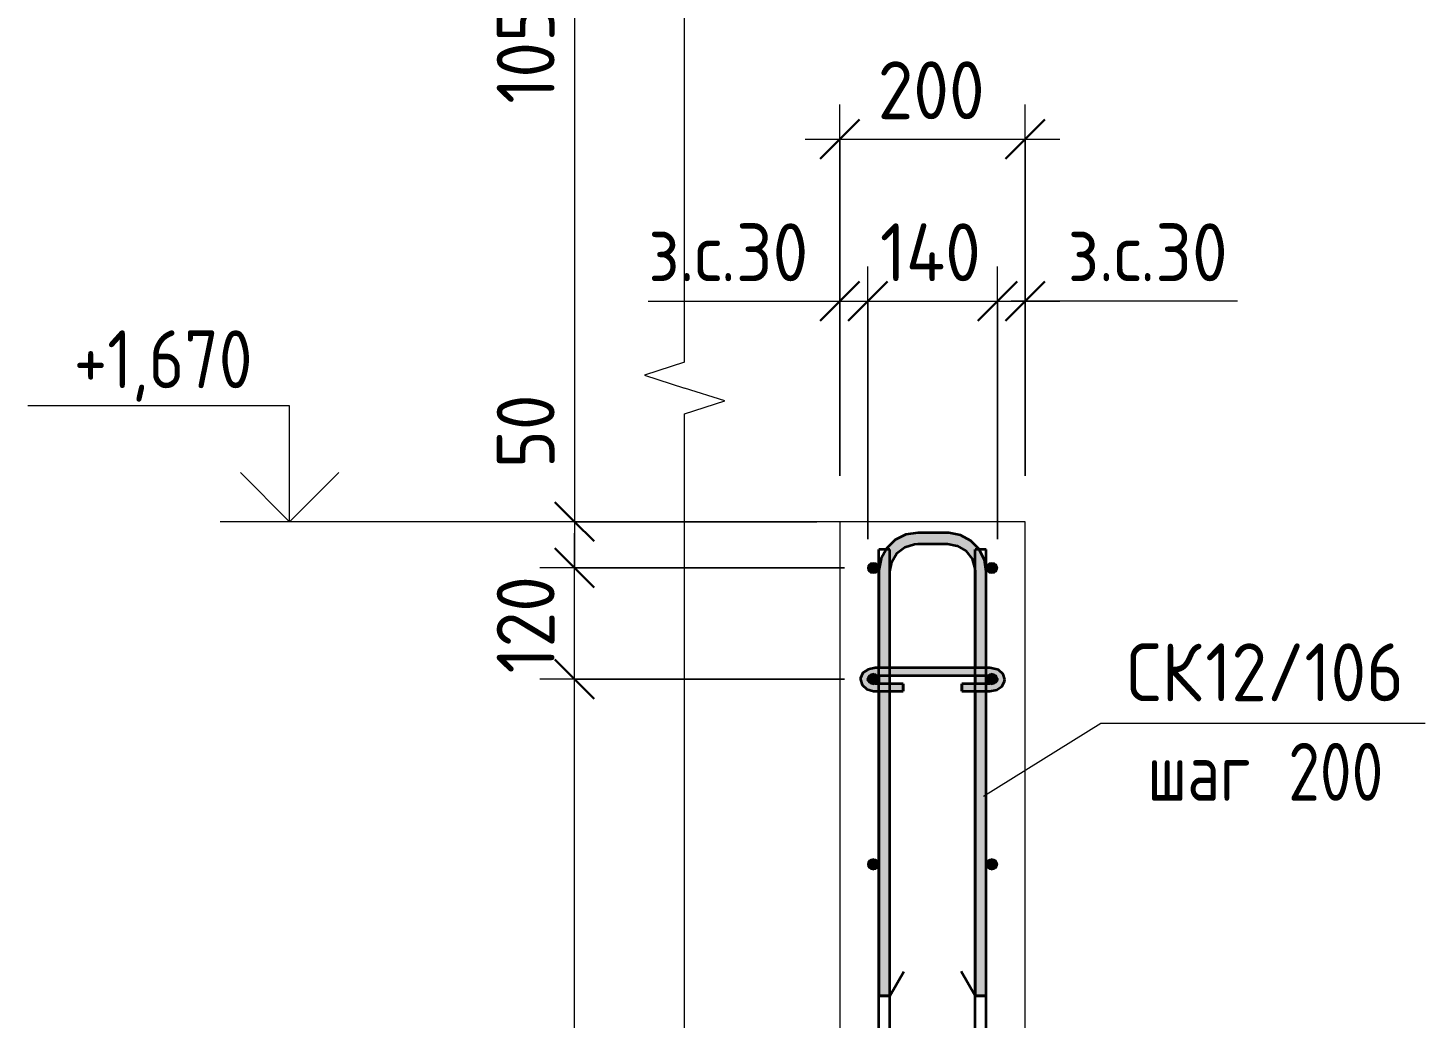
# Model space of a CAD drawing. Header units: millimetres. Extents: x -2461 to 50011, y -6221 to 38236.
# Drawn here: x 34250 to 35758, y 1134 to 2203 of the extents above; entities that cross this region are included whole.
import ezdxf

# ---------------------------------------------------------------- set-up
doc = ezdxf.new("R2010")
doc.units = ezdxf.units.MM
for name, color, linetype, lineweight in [('AA_Dim', 7, 'Continuous', 9), ('AA_Dim-25', 7, 'Continuous', 9), ('AA_Oformlenie', 7, 'Continuous', 9), ('AA_Vinoska', 7, 'Continuous', 9), ('AA_Visotnaya otmetka', 7, 'Continuous', 9), ('AF_Stena_Опалубка', 253, 'Continuous', 18), ('KR_Armatura', 7, 'Continuous', 20), ('KR_Armatura_Tonkie', 7, 'Continuous', 20)]:
    doc.layers.add(name, color=color, linetype=linetype, lineweight=lineweight)
doc.styles.add('ISOCPEUR_10', font='isocpeur.ttf', dxfattribs={"width": 0.9, "height": 62.5})
doc.styles.add('ISOCPEUR_11', font='isocpeur.ttf', dxfattribs={"width": 0.85, "height": 62.5})
doc.styles.add('ISOCPEUR_12', font='isocpeur.ttf', dxfattribs={"width": 0.8, "height": 62.5})
doc.dimstyles.new('00_Точн_3_знака__прозр__2', dxfattribs={"dimscale": 304.8, "dimtxt": 62.248823, "dimasz": 0.139436, "dimexe": 0.123031, "dimexo": 0.082021, "dimgap": 0.008202, "dimtad": 1, "dimdec": 3, "dimrnd": 0.001, "dimdsep": 46, "dimtxsty": 'ISOCPEUR_10', "dimblk1": 'OBLIQUE', "dimblk2": 'OBLIQUE', "dimsah": 1, "dimcen": 0.09, "dimdle": 0.123031, "dimazin": 0, "dimtfac": 1, "dimtdec": 4, "dimtix": 1, "dimtmove": 1, "dimatfit": 3, "dimfxl": 1, "dimtvp": 1, "dimtolj": 1, "dimtzin": 0, "dimlwd": 18, "dimlwe": 18, "dimarcsym": 2})
doc.dimstyles.new('00_Точн_3_знака__прозр__3', dxfattribs={"dimscale": 304.8, "dimtxt": 62.248823, "dimasz": 0.139436, "dimexe": 0.123031, "dimexo": 0.082021, "dimgap": 0.008202, "dimtad": 1, "dimdec": 3, "dimrnd": 0.001, "dimdsep": 46, "dimtxsty": 'ISOCPEUR_10', "dimblk1": 'OBLIQUE', "dimblk2": 'OBLIQUE', "dimsah": 1, "dimcen": 0.09, "dimdle": 0.123031, "dimazin": 0, "dimtfac": 1, "dimtdec": 4, "dimtix": 1, "dimtmove": 0, "dimatfit": 3, "dimfxl": 1, "dimtvp": 1, "dimtolj": 1, "dimtzin": 0, "dimlwd": 18, "dimlwe": 18, "dimarcsym": 2})
doc.dimstyles.new('05_Округл_5мм__прозр__3', dxfattribs={"dimscale": 304.8, "dimtxt": 62.248823, "dimasz": 0.139436, "dimexe": 0.123031, "dimexo": 0.082021, "dimgap": 0.008202, "dimtad": 1, "dimdec": 0, "dimrnd": 5, "dimdsep": 46, "dimtxsty": 'ISOCPEUR_10', "dimblk1": 'OBLIQUE', "dimblk2": 'OBLIQUE', "dimsah": 1, "dimcen": 0.09, "dimdle": 0.123031, "dimazin": 0, "dimtfac": 1, "dimtdec": 4, "dimtix": 1, "dimtmove": 0, "dimatfit": 3, "dimfxl": 1, "dimtvp": 1, "dimtolj": 1, "dimtzin": 0, "dimlwd": 18, "dimlwe": 18, "dimarcsym": 2})

# ---------------------------------------------------------------- blocks, each defined once
blk = doc.blocks.new('350_Стержень П торец СК-СГ _НесАрм_РабПлоск_ - 350_Стержень П торец СК-СГ _НесАрм_РабПлоск_-4140246-1-1 Армирование')
at = {"layer": 'KR_Armatura_Tonkie', "lineweight": 35}
for points in [[(-34468, 1616), (-34456, 1616), (-34454.8, 1624.3), (-34452, 1631), (-34447.2, 1637.2), (-34441, 1642), (-34433.8, 1645), (-34426, 1646.2), (-34426, 1658), (-34436.9, 1656.6), (-34447, 1652.4), (-34456.1, 1645.2), (-34462.4, 1637), (-34466.6, 1626.9), (-34467.2, 1622.1)], [(-34394, 1646), (-34394, 1658), (-34426, 1657.8), (-34426, 1646), (-34394.9, 1646)], [(-34359.6, 1616), (-34352, 1616), (-34353.4, 1626.9), (-34357.6, 1637), (-34364.3, 1645.7), (-34373.5, 1652.6), (-34383.1, 1656.6), (-34394, 1657.8), (-34394, 1646), (-34385.7, 1644.8), (-34379, 1642), (-34372.8, 1637.2), (-34368, 1631), (-34365, 1623.8), (-34363.8, 1616), (-34361, 1616)]]:
    blk.add_hatch(color=256, dxfattribs=at).paths.add_polyline_path(points)
h = blk.add_hatch(color=256, dxfattribs=at)
h.paths.add_polyline_path([(-34462, 1158), (-34456, 1158), (-34456.2, 1487), (-34459.4, 1487.3), (-34462, 1487.6), (-34468, 1487), (-34467.8, 1158), (-34463.6, 1158)])
h.paths.add_polyline_path([(-34462, 1494.5), (-34456, 1495), (-34456.2, 1504), (-34468, 1504), (-34467.8, 1495), (-34465, 1494.8), (-34462.4, 1494.5)])
h.paths.add_polyline_path([(-34462, 1512), (-34456, 1512), (-34456.2, 1616), (-34468, 1616), (-34467.8, 1512), (-34462.4, 1512)])
h = blk.add_hatch(color=256, dxfattribs=at)
h.paths.add_polyline_path([(-34358, 1158), (-34352, 1158), (-34352.2, 1487), (-34355.4, 1487.3), (-34358, 1487.6), (-34364, 1487), (-34363.8, 1158), (-34359.6, 1158)])
h.paths.add_polyline_path([(-34358, 1494.5), (-34352, 1495), (-34352.2, 1504), (-34364, 1504), (-34363.8, 1495), (-34361, 1494.8), (-34358.4, 1494.5)])
h.paths.add_polyline_path([(-34358.4, 1512), (-34352, 1512), (-34352.2, 1616), (-34364, 1616), (-34363.8, 1512), (-34359.6, 1512)])
for p, q in [((-34394, 1658), (-34426, 1658)), ((-34426, 1646), (-34394, 1646)), ((-34468, 1616), (-34468, 1512)), ((-34456, 1512), (-34456, 1616)), ((-34364, 1616), (-34364, 1512)), ((-34352, 1512), (-34352, 1616)), ((-34468, 1504), (-34468, 1495)), ((-34456, 1495), (-34456, 1504)), ((-34364, 1504), (-34364, 1495)), ((-34352, 1495), (-34352, 1504)), ((-34468, 1487), (-34468, 1158)), ((-34456, 1158), (-34456, 1487)), ((-34364, 1487), (-34364, 1158)), ((-34352, 1158), (-34352, 1487)), ((-34456, 1158), (-34441, 1184)), ((-34364, 1158), (-34379, 1184)), ((-34456, 1158), (-34468, 1158)), ((-34467.8, 1158), (-34456.2, 1158)), ((-34352, 1158), (-34364, 1158)), ((-34363.8, 1158), (-34352.2, 1158))]:
    blk.add_line(p, q, dxfattribs=at)
at = {"layer": 'KR_Armatura_Tonkie', "lineweight": 35, "flags": 128}
for points in [[(-34426, 1658), (-34438.7, 1656), (-34450.2, 1650.3), (-34459.4, 1641.4), (-34460.2, 1640)], [(-34456, 1616), (-34454, 1626.7), (-34448.4, 1635.9), (-34439.9, 1642.6), (-34429.5, 1645.8), (-34426, 1646)], [(-34359.7, 1640.2), (-34368.6, 1649.4), (-34379.9, 1655.5), (-34392.5, 1658), (-34394, 1658)], [(-34394, 1646), (-34383.3, 1644), (-34374.1, 1638.4), (-34367.4, 1629.9), (-34364.2, 1619.5), (-34364, 1616)], [(-34460.2, 1640), (-34465.5, 1630.1), (-34468, 1617.5), (-34468, 1616)], [(-34352, 1616), (-34354, 1628.7), (-34359.6, 1640)]]:
    blk.add_lwpolyline(points, dxfattribs=at)
blk = doc.blocks.new('261_Шпилька массив _НесАрм_РабПлоск_ - 8 А240-V10-1-1 Армирование')
at = {"layer": 'KR_Armatura_Tonkie', "lineweight": 35}
for points in [[(-34471.9, 1487), (-34471.9, 1493.8), (-34475.9, 1494.6), (-34478.8, 1496.7), (-34479.9, 1499.4), (-34479.1, 1501.4), (-34471.9, 1504.1), (-34471.9, 1510.8), (-34478, 1510), (-34483.2, 1507.5), (-34486.7, 1503.8), (-34487.9, 1499.5), (-34486.7, 1495.2), (-34484.3, 1491.6), (-34479.4, 1488.5), (-34474.4, 1487.5)], [(-34394.9, 1510.8), (-34348.1, 1510.8), (-34348.1, 1512), (-34471.9, 1511.9), (-34471.9, 1510.8), (-34452, 1510.8)], [(-34394.9, 1504), (-34348.1, 1504.1), (-34348.1, 1510.8), (-34471.9, 1510.8), (-34471.9, 1504), (-34452, 1504)], [(-34348.1, 1487), (-34341.9, 1488), (-34339.4, 1489.2), (-34336.1, 1491.9), (-34333.3, 1495.2), (-34332.1, 1499.5), (-34333.3, 1503.8), (-34336.8, 1507.5), (-34342.2, 1510), (-34348.1, 1510.8), (-34348.1, 1504), (-34341.9, 1502.6), (-34340.6, 1500.8), (-34340.1, 1499.5), (-34341.2, 1496.7), (-34344.1, 1494.6), (-34348.1, 1493.8), (-34348.1, 1487.2)], [(-34471.9, 1493.8), (-34441.6, 1493.8), (-34441.6, 1495), (-34459, 1494.8), (-34462, 1494.5), (-34466.3, 1495), (-34468, 1495), (-34471.9, 1494.9), (-34471.9, 1494.5)], [(-34452, 1487), (-34441.6, 1487.2), (-34441.6, 1493.8), (-34471.9, 1493.8), (-34471.9, 1487), (-34464.8, 1487.2), (-34462, 1487.6), (-34457.8, 1487.1), (-34456, 1487)], [(-34378.4, 1493.8), (-34348.1, 1493.8), (-34348.1, 1495), (-34355.2, 1494.8), (-34358, 1494.5), (-34362.2, 1495), (-34364, 1495), (-34378.4, 1494.9), (-34378.4, 1494.5)], [(-34366.4, 1487), (-34361, 1487.2), (-34358, 1487.6), (-34353.8, 1487.1), (-34352, 1487), (-34348.1, 1487.2), (-34348.1, 1493.8), (-34378.4, 1493.8), (-34378.4, 1487)]]:
    blk.add_hatch(color=256, dxfattribs=at).paths.add_polyline_path(points)
h = blk.add_hatch(color=256, dxfattribs=at)
h.paths.add_polyline_path([(-34471.9, 1493.8), (-34471.9, 1495), (-34477.7, 1496.4), (-34479.1, 1497.5), (-34478.8, 1496.7), (-34475.3, 1494.5)])
h.paths.add_polyline_path([(-34486.7, 1503.8), (-34483.2, 1507.5), (-34477.5, 1510), (-34471.9, 1510.8), (-34471.9, 1512), (-34479.4, 1510.5), (-34484.3, 1507.4), (-34485.5, 1505.7)])
h = blk.add_hatch(color=256, dxfattribs=at)
h.paths.add_polyline_path([(-34348.1, 1493.8), (-34344.1, 1494.6), (-34341.1, 1496.7), (-34341.2, 1497.4), (-34341.9, 1496.5), (-34348.1, 1494.9), (-34348.1, 1494.5)])
h.paths.add_polyline_path([(-34333.3, 1503.8), (-34336.1, 1507.2), (-34340.6, 1510.4), (-34342, 1511), (-34348.1, 1511.9), (-34348.1, 1510.8), (-34342, 1510), (-34336.8, 1507.5)])
for p, q in [((-34468, 1512), (-34471.9, 1512)), ((-34456, 1512), (-34468, 1512)), ((-34364, 1512), (-34456, 1512)), ((-34352, 1512), (-34364, 1512)), ((-34348.1, 1512), (-34352, 1512)), ((-34471.9, 1504), (-34468, 1504)), ((-34468, 1495), (-34471.9, 1495)), ((-34468, 1504), (-34456, 1504)), ((-34462.1, 1495), (-34468, 1495)), ((-34456, 1495), (-34462, 1495)), ((-34456, 1504), (-34364, 1504)), ((-34441.6, 1495), (-34456, 1495)), ((-34441.6, 1495), (-34441.6, 1493.8)), ((-34441.6, 1488.2), (-34441.6, 1494.9)), ((-34441.6, 1493.8), (-34441.6, 1487)), ((-34364, 1495), (-34378.4, 1495)), ((-34378.4, 1493.8), (-34378.4, 1495)), ((-34378.4, 1494.9), (-34378.4, 1488.2)), ((-34378.4, 1487), (-34378.4, 1493.8)), ((-34364, 1504), (-34352, 1504)), ((-34358.1, 1495), (-34364, 1495)), ((-34352, 1495), (-34358, 1495)), ((-34352, 1504), (-34348.1, 1504)), ((-34348.1, 1495), (-34352, 1495)), ((-34471.9, 1487), (-34468, 1487)), ((-34468, 1487), (-34462.1, 1487)), ((-34462, 1487), (-34456, 1487)), ((-34456, 1487), (-34441.6, 1487)), ((-34441.6, 1487.2), (-34441.6, 1488.2)), ((-34378.4, 1488.2), (-34378.4, 1487.2)), ((-34378.4, 1487), (-34364, 1487)), ((-34364, 1487), (-34358.1, 1487)), ((-34358, 1487), (-34352, 1487)), ((-34352, 1487), (-34348.1, 1487))]:
    blk.add_line(p, q, dxfattribs=at)
at = {"layer": 'KR_Armatura_Tonkie', "lineweight": 35, "flags": 128}
for points in [[(-34471.9, 1512), (-34479.5, 1510.5), (-34485.1, 1506.6), (-34487.8, 1501.1), (-34487.9, 1499.5)], [(-34332.1, 1499.5), (-34333.9, 1505.4), (-34338.9, 1509.8), (-34346.2, 1511.9), (-34348.1, 1512)], [(-34487.9, 1499.5), (-34486.1, 1493.6), (-34481.1, 1489.2), (-34473.8, 1487.1), (-34471.9, 1487)], [(-34479.9, 1499.5), (-34479, 1501.5), (-34475.2, 1503.6), (-34471.9, 1504)], [(-34471.9, 1495), (-34476.9, 1496.1), (-34479.6, 1498.3), (-34479.9, 1499.5)], [(-34348.1, 1504), (-34343.1, 1502.9), (-34340.4, 1500.7), (-34340.1, 1499.5)], [(-34348.1, 1487), (-34340.5, 1488.5), (-34334.9, 1492.4), (-34332.2, 1497.9), (-34332.1, 1499.5)], [(-34340.1, 1499.5), (-34341, 1497.5), (-34344.8, 1495.5), (-34348.1, 1495)]]:
    blk.add_lwpolyline(points, dxfattribs=at)
blk = doc.blocks.new('011_Прямоугольник обрыва _ЭлУзла_ - 011_Прямоугольник обрыва _ЭлУзла_-4158659-1-1 Армирование')
at = {"layer": 'AA_Oformlenie'}
for p, q in [((-34677.7, 1842.3), (-34677.7, 3545.5)), ((-34677.7, -1620.5), (-34677.7, 1786.6))]:
    blk.add_line(p, q, dxfattribs=at)
blk = doc.blocks.new('DIMBLOCK79-1-1 Армирование')
at = {"layer": 'AA_Dim-25', "lineweight": 30}
for p, q in [((34840, 2720), (34818.8, 2741.3)), ((34840, 2720), (34861.3, 2698.8)), ((34840, 1670), (34818.8, 1691.2)), ((34840, 1670), (34861.3, 1648.8))]:
    blk.add_line(p, q, dxfattribs=at)
at = {"layer": 'AA_Dim-25', "lineweight": 18}
for p, q in [((35101.4, 2720), (34802.5, 2720)), ((34840, 2720), (34840, 1670)), ((34840, 2720), (35101.4, 2720)), ((35101.4, 1670), (34802.5, 1670)), ((34840, 1670), (35101.4, 1670))]:
    blk.add_line(p, q, dxfattribs=at)
at = {"layer": 'AA_Dim-25', "color": 0, "lineweight": 18, "insert": (34755.9, 2121.4), "char_height": 62.5, "width": 176.691, "attachment_point": 1, "rotation": 90, "line_spacing_factor": 1.149209, "style": 'ISOCPEUR_10'}
blk.add_mtext('1050', dxfattribs=at)
blk = doc.blocks.new('_Oblique')
at = {"color": 0, "linetype": 'ByBlock', "lineweight": -2}
blk.add_line((-0.5, -0.5), (0.5, 0.5), dxfattribs=at)
blk = doc.blocks.new('DIMBLOCK80-1-1 Армирование')
at = {"layer": 'AA_Dim-25', "lineweight": 18}
for p, q in [((34840, 1806.9), (34840, 1702.9)), ((34840, 1702.9), (34840, 1645)), ((35101.4, 1670), (34802.5, 1670)), ((34840, 1670), (34840, 1620)), ((34840, 1670), (35101.4, 1670)), ((35131.4, 1620), (34802.5, 1620)), ((34840, 1620), (35131.4, 1620))]:
    blk.add_line(p, q, dxfattribs=at)
at = {"layer": 'AA_Dim-25', "lineweight": 30}
for p, q in [((34840, 1670), (34818.8, 1691.2)), ((34840, 1670), (34861.3, 1648.8)), ((34840, 1620), (34818.8, 1641.3)), ((34840, 1620), (34861.3, 1598.8))]:
    blk.add_line(p, q, dxfattribs=at)
at = {"layer": 'AA_Dim-25', "color": 0, "lineweight": 18, "insert": (34755.9, 1727.9), "char_height": 62.5, "width": 94.81, "attachment_point": 1, "rotation": 90, "line_spacing_factor": 1.149209, "style": 'ISOCPEUR_10'}
blk.add_mtext('50', dxfattribs=at)
blk = doc.blocks.new('DIMBLOCK87-1-1 Армирование')
at = {"layer": 'AA_Dim-25', "lineweight": 18}
for p, q in [((35126.4, 1719.6), (35126.4, 1945.6)), ((35156.4, 1651), (35156.4, 1945.6)), ((34919.5, 1908.1), (35127.7, 1908.1)), ((35088.9, 1908.1), (35156.4, 1908.1)), ((35126.4, 1908.1), (35126.4, 1719.6)), ((35127.7, 1908.1), (35141.4, 1908.1)), ((35156.4, 1908.1), (35156.4, 1651))]:
    blk.add_line(p, q, dxfattribs=at)
at = {"layer": 'AA_Dim-25', "lineweight": 30}
for p, q in [((35126.4, 1908.1), (35147.7, 1929.3)), ((35156.4, 1908.1), (35177.7, 1929.3)), ((35126.4, 1908.1), (35105.2, 1886.8)), ((35156.4, 1908.1), (35135.2, 1886.8))]:
    blk.add_line(p, q, dxfattribs=at)
at = {"layer": 'AA_Dim-25', "color": 0, "lineweight": 18, "insert": (34919.5, 1992.2), "char_height": 62.5, "width": 219.786, "attachment_point": 1, "line_spacing_factor": 1.149209, "style": 'ISOCPEUR_10'}
blk.add_mtext('з.с.30', dxfattribs=at)
blk = doc.blocks.new('DIMBLOCK88-1-1 Армирование')
at = {"layer": 'AA_Dim-25', "lineweight": 18}
for p, q in [((35156.4, 1651), (35156.4, 1945.6)), ((35296.4, 1651), (35296.4, 1945.6)), ((35156.4, 1908.1), (35296.4, 1908.1)), ((35156.4, 1908.1), (35156.4, 1651)), ((35296.4, 1908.1), (35296.4, 1651))]:
    blk.add_line(p, q, dxfattribs=at)
at = {"layer": 'AA_Dim-25', "lineweight": 30}
for p, q in [((35156.4, 1908.1), (35177.7, 1929.3)), ((35296.4, 1908.1), (35317.7, 1929.3)), ((35156.4, 1908.1), (35135.2, 1886.8)), ((35296.4, 1908.1), (35275.2, 1886.8))]:
    blk.add_line(p, q, dxfattribs=at)
at = {"layer": 'AA_Dim-25', "color": 0, "lineweight": 18, "insert": (35169.6, 1992.2), "char_height": 62.5, "width": 136.469, "attachment_point": 1, "line_spacing_factor": 1.149209, "style": 'ISOCPEUR_10'}
blk.add_mtext('140', dxfattribs=at)
blk = doc.blocks.new('DIMBLOCK89-1-1 Армирование')
at = {"layer": 'AA_Dim-25', "lineweight": 18}
for p, q in [((35296.4, 1651), (35296.4, 1945.6)), ((35326.4, 1719.6), (35326.4, 1945.6)), ((35296.4, 1908.1), (35363.9, 1908.1)), ((35296.4, 1908.1), (35296.4, 1651)), ((35347.3, 1908.1), (35311.4, 1908.1)), ((35326.4, 1908.1), (35326.4, 1719.6)), ((35555.5, 1908.1), (35347.3, 1908.1))]:
    blk.add_line(p, q, dxfattribs=at)
at = {"layer": 'AA_Dim-25', "lineweight": 30}
for p, q in [((35296.4, 1908.1), (35317.7, 1929.3)), ((35326.4, 1908.1), (35347.7, 1929.3)), ((35296.4, 1908.1), (35275.2, 1886.8)), ((35326.4, 1908.1), (35305.2, 1886.8))]:
    blk.add_line(p, q, dxfattribs=at)
at = {"layer": 'AA_Dim-25', "color": 0, "lineweight": 18, "insert": (35372.3, 1992.2), "char_height": 62.5, "width": 219.786, "attachment_point": 1, "line_spacing_factor": 1.149209, "style": 'ISOCPEUR_10'}
blk.add_mtext('з.с.30', dxfattribs=at)
blk = doc.blocks.new('DIMBLOCK90-1-1 Армирование')
at = {"layer": 'AA_Dim-25', "lineweight": 18}
for p, q in [((35126.4, 1727.5), (35126.4, 2120.6)), ((35326.4, 1727.5), (35326.4, 2120.6)), ((35088.9, 2083.1), (35363.9, 2083.1)), ((35126.4, 2083.1), (35126.4, 1727.5)), ((35326.4, 2083.1), (35326.4, 1727.5))]:
    blk.add_line(p, q, dxfattribs=at)
at = {"layer": 'AA_Dim-25', "lineweight": 30}
for p, q in [((35126.4, 2083.1), (35147.7, 2104.3)), ((35326.4, 2083.1), (35347.7, 2104.3)), ((35126.4, 2083.1), (35105.2, 2061.8)), ((35326.4, 2083.1), (35305.2, 2061.8))]:
    blk.add_line(p, q, dxfattribs=at)
at = {"layer": 'AA_Dim-25', "color": 0, "lineweight": 18, "insert": (35167.2, 2167.2), "char_height": 62.5, "width": 142.215, "attachment_point": 1, "line_spacing_factor": 1.149209, "style": 'ISOCPEUR_10'}
blk.add_mtext('200', dxfattribs=at)
blk = doc.blocks.new('042_М_Арматуры - Диам длина поз _ Комментарий-3662934-1-1 Армирование')
at = {"layer": 'AA_Vinoska'}
blk.add_line((-33404.6, 3196.1), (-33054.6, 3196.1), dxfattribs=at)
blk = doc.blocks.new('Высотные отметки - Стрелка вверх-400292-1-1 Армирование')
at = {"layer": 'AA_Vinoska'}
for p, q in [((-35104.8, -2825), (-35387.3, -2825)), ((-35104.8, -2950), (-35104.8, -2825)), ((-35104.8, -2950), (-35157.8, -2897)), ((-35104.8, -2950), (-35051.7, -2897)), ((-35029.8, -2950), (-35179.8, -2950))]:
    blk.add_line(p, q, dxfattribs=at)
blk = doc.blocks.new('DIMBLOCK98-1-1 Армирование')
at = {"layer": 'AA_Dim-25', "lineweight": 30}
for p, q in [((34840, 1500), (34818.8, 1521.3)), ((34840, 1500), (34861.3, 1478.8)), ((34840, -2900), (34818.8, -2878.7)), ((34840, -2900), (34861.3, -2921.2))]:
    blk.add_line(p, q, dxfattribs=at)
at = {"layer": 'AA_Dim-25', "lineweight": 18}
for p, q in [((35131.4, 1500), (34802.5, 1500)), ((34840, -2900), (34840, 1500)), ((34840, 1500), (35131.4, 1500)), ((35131.4, -2900), (34802.5, -2900)), ((34840, -2900), (35131.4, -2900))]:
    blk.add_line(p, q, dxfattribs=at)
at = {"layer": 'AA_Dim-25', "color": 0, "lineweight": 18, "insert": (34755.9, -923.3), "char_height": 62.5, "width": 535.819, "attachment_point": 1, "rotation": 90, "line_spacing_factor": 1.149209, "style": 'ISOCPEUR_10'}
blk.add_mtext('200х22=4400', dxfattribs=at)
blk = doc.blocks.new('DIMBLOCK99-1-1 Армирование')
at = {"layer": 'AA_Dim-25', "lineweight": 18}
for p, q in [((34840, 1500), (34840, 1657.5)), ((35131.4, 1620), (34802.5, 1620)), ((34840, 1620), (35131.4, 1620)), ((35131.4, 1500), (34802.5, 1500)), ((34840, 1500), (35131.4, 1500))]:
    blk.add_line(p, q, dxfattribs=at)
at = {"layer": 'AA_Dim-25', "lineweight": 30}
for p, q in [((34840, 1620), (34818.8, 1641.3)), ((34840, 1620), (34861.3, 1598.8)), ((34840, 1500), (34818.8, 1521.3)), ((34840, 1500), (34861.3, 1478.8))]:
    blk.add_line(p, q, dxfattribs=at)
at = {"layer": 'AA_Dim-25', "color": 0, "lineweight": 18, "insert": (34755.9, 1506.1), "char_height": 62.5, "width": 129.286, "attachment_point": 1, "rotation": 90, "line_spacing_factor": 1.149209, "style": 'ISOCPEUR_10'}
blk.add_mtext('120', dxfattribs=at)

msp = doc.modelspace()

# ---------------------------------------------------------------- hatches: boundary and pattern name
at = {"layer": 'KR_Armatura'}
h = msp.add_hatch(color=256, dxfattribs=at)
edge = h.paths.add_edge_path()
edge.add_arc((35162.4488, 1620), 6, 0, 360)
for points in [[(35165.4488, 1614.8038), (35168.4488, 1620), (35165.4488, 1625.1962), (35159.4488, 1625.1962), (35156.4488, 1620), (35159.4488, 1614.8038)], [(35287.4488, 1614.8038), (35293.4488, 1614.8038), (35296.4488, 1620), (35293.4488, 1625.1962), (35287.4488, 1625.1962), (35284.4488, 1620)], [(35162.4488, 1494), (35167.645, 1497), (35167.645, 1503), (35162.4488, 1506), (35157.2527, 1503), (35157.2527, 1497)], [(35290.4488, 1494), (35295.645, 1497), (35295.645, 1503), (35290.4488, 1506), (35285.2527, 1503), (35285.2527, 1497)], [(35162.4488, 1294), (35167.645, 1297), (35167.645, 1303), (35162.4488, 1306), (35157.2527, 1303), (35157.2527, 1297)], [(35290.4488, 1294), (35295.645, 1297), (35295.645, 1303), (35290.4488, 1306), (35285.2527, 1303), (35285.2527, 1297)]]:
    msp.add_hatch(color=256, dxfattribs=at).paths.add_polyline_path(points)
h = msp.add_hatch(color=256, dxfattribs=at)
edge = h.paths.add_edge_path()
edge.add_arc((35290.4488, 1620), 6, 0, 360)
h = msp.add_hatch(color=256, dxfattribs=at)
edge = h.paths.add_edge_path()
edge.add_arc((35162.4488, 1500), 6, 0, 360)
h = msp.add_hatch(color=256, dxfattribs=at)
edge = h.paths.add_edge_path()
edge.add_arc((35290.4488, 1500), 6, 0, 360)
h = msp.add_hatch(color=256, dxfattribs=at)
edge = h.paths.add_edge_path()
edge.add_arc((35162.4488, 1300), 6, 0, 360)
h = msp.add_hatch(color=256, dxfattribs=at)
edge = h.paths.add_edge_path()
edge.add_arc((35290.4488, 1300), 6, 0, 360)

# ---------------------------------------------------------------- linework, layer by layer
at = {"layer": 'AA_Vinoska'}
for p, q in [((34958.7444, 1842.2592), (34915.4193, 1828.1821)), ((34915.4193, 1828.1821), (34958.7444, 1814.1049)), ((35002.0457, 1800.3549), (34958.7444, 1814.1049)), ((34958.7444, 1786.6049), (35002.0457, 1800.3549)), ((35281.5392, 1373.5301), (35408.1618, 1452.2004))]:
    msp.add_line(p, q, dxfattribs=at)
at = {"layer": 'AA_Visotnaya otmetka'}
for q in [(34532.3211, 1670), (35240.5106, 1670)]:
    msp.add_line((35240.5106, 1670), q, dxfattribs=at)
at = {"layer": 'AF_Stena_Опалубка', "lineweight": 20}
for p, q in [((35126.4488, 1670), (35126.4488, -2950)), ((35326.4488, 1670), (35126.4488, 1670)), ((35326.4488, -2950), (35326.4488, 1670))]:
    msp.add_line(p, q, dxfattribs=at)
at = {"layer": 'KR_Armatura'}
for p, q in [((35159.4488, 1625.1962), (35156.4488, 1620)), ((35156.4488, 1620), (35159.4488, 1614.8038)), ((35165.4488, 1625.1962), (35159.4488, 1625.1962)), ((35159.4488, 1614.8038), (35165.4488, 1614.8038)), ((35168.4488, 1620), (35165.4488, 1625.1962)), ((35165.4488, 1614.8038), (35168.4488, 1620)), ((35287.4488, 1625.1962), (35284.4488, 1620)), ((35284.4488, 1620), (35287.4488, 1614.8038)), ((35293.4488, 1625.1962), (35287.4488, 1625.1962)), ((35287.4488, 1614.8038), (35293.4488, 1614.8038)), ((35296.4488, 1620), (35293.4488, 1625.1962)), ((35293.4488, 1614.8038), (35296.4488, 1620)), ((35162.4488, 1506), (35157.2527, 1503)), ((35157.2527, 1503), (35157.2527, 1497)), ((35157.2527, 1497), (35162.4488, 1494)), ((35167.645, 1503), (35162.4488, 1506)), ((35162.4488, 1494), (35167.645, 1497)), ((35167.645, 1497), (35167.645, 1503)), ((35290.4488, 1506), (35285.2527, 1503)), ((35285.2527, 1503), (35285.2527, 1497)), ((35285.2527, 1497), (35290.4488, 1494)), ((35295.645, 1503), (35290.4488, 1506)), ((35290.4488, 1494), (35295.645, 1497)), ((35295.645, 1497), (35295.645, 1503)), ((35162.4488, 1306), (35157.2527, 1303)), ((35157.2527, 1303), (35157.2527, 1297)), ((35167.645, 1303), (35162.4488, 1306)), ((35167.645, 1297), (35167.645, 1303)), ((35290.4488, 1306), (35285.2527, 1303)), ((35285.2527, 1303), (35285.2527, 1297)), ((35295.645, 1303), (35290.4488, 1306)), ((35295.645, 1297), (35295.645, 1303)), ((35157.2527, 1297), (35162.4488, 1294)), ((35162.4488, 1294), (35167.645, 1297)), ((35285.2527, 1297), (35290.4488, 1294)), ((35290.4488, 1294), (35295.645, 1297))]:
    msp.add_line(p, q, dxfattribs=at)
for centre in [(35162.4488, 1620), (35290.4488, 1620), (35162.4488, 1500), (35290.4488, 1500), (35162.4488, 1300), (35290.4488, 1300)]:
    msp.add_circle(centre, 6, dxfattribs=at)
at = {"layer": 'KR_Armatura_Tonkie', "lineweight": 35}
for p, q in [((35180.4488, 1640), (35168.4488, 1640)), ((35168.4488, -2942), (35168.4488, 1640)), ((35180.4488, -2942), (35180.4488, 1640)), ((35284.4488, 1640), (35272.4488, 1640)), ((35272.4488, -2942), (35272.4488, 1640)), ((35284.4488, -2942), (35284.4488, 1640))]:
    msp.add_line(p, q, dxfattribs=at)

# ---------------------------------------------------------------- block references
at = {"layer": 'AA_Oformlenie'}
msp.add_blockref('011_Прямоугольник обрыва _ЭлУзла_ - 011_Прямоугольник обрыва _ЭлУзла_-4158659-1-1 Армирование', (69636.4488, 0), dxfattribs=at)
at = {"layer": 'AA_Vinoska'}
msp.add_blockref('042_М_Арматуры - Диам длина поз _ Комментарий-3662934-1-1 Армирование', (68812.7701, -1743.9083), dxfattribs=at)
at = {"layer": 'AA_Visotnaya otmetka'}
msp.add_blockref('Высотные отметки - Стрелка вверх-400292-1-1 Армирование', (69637.0815, 4620), dxfattribs=at)
at = {"layer": 'KR_Armatura_Tonkie', "lineweight": 35}
for name in ['261_Шпилька массив _НесАрм_РабПлоск_ - 8 А240-V10-1-1 Армирование', '350_Стержень П торец СК-СГ _НесАрм_РабПлоск_ - 350_Стержень П торец СК-СГ _НесАрм_РабПлоск_-4140246-1-1 Армирование']:
    msp.add_blockref(name, (69636.4488, 0), dxfattribs=at)

# ---------------------------------------------------------------- texts
at = {"layer": 'AA_Vinoska', "char_height": 62.5, "attachment_point": 1}
for s, insert, width, style in [('СК', (35436.0278, 1538.553), 102.816422, 'ISOCPEUR_10'), ('12/106', (35520.8598, 1538.553), 263.354344, 'ISOCPEUR_10'), (' 200', (35578.5882, 1431.0767), 166.751, 'ISOCPEUR_12'), ('шаг', (35458.2028, 1431.0767), 145.907125, 'ISOCPEUR_12')]:
    msp.add_mtext(s, dxfattribs=dict(at, insert=insert, width=width, style=style))
at = {"layer": 'AA_Visotnaya otmetka', "insert": (34299.2754, 1876.6535), "char_height": 62.5, "width": 229.30959, "attachment_point": 1, "line_spacing_factor": 1.149209, "style": 'ISOCPEUR_11'}
msp.add_mtext('+1,670', dxfattribs=at)

# ---------------------------------------------------------------- dimensions: what is measured, and where the dimension line sits
at = {"layer": 'AA_Dim', "lineweight": 18}
for base, p1, p2, dimstyle, override, picture, middle in [((34840.0414, 1670), (35126.4488, 2720), (35126.4488, 1670), '00_Точн_3_знака__прозр__3', {"dimpost": '<>', "dimfxl": 1050}, 'DIMBLOCK79-1-1 Армирование', (34806.2914, 2195)), ((34840.0414, 1620), (35156.4488, 1500), (35156.4488, 1620), '05_Округл_5мм__прозр__3', {"dimpost": '<>', "dimfxl": 120}, 'DIMBLOCK99-1-1 Армирование', (34806.2914, 1560)), ((34840.0414, 1500), (35156.4488, -2900), (35156.4488, 1500), '05_Округл_5мм__прозр__3', {"dimpost": '200х22=<>', "dimfxl": 4400}, 'DIMBLOCK98-1-1 Армирование', (34806.2914, -700))]:
    dim = msp.add_linear_dim(base=base, p1=p1, p2=p2, angle=90, dimstyle=dimstyle, override=override, dxfattribs=at)
    dim.commit()
    dim.dimension.update_dxf_attribs({"geometry": picture, "text_midpoint": middle})
for base, p1, p2, override, picture, middle in [((35326.4488, 2083.0724), (35126.4488, 1752.4991), (35326.4488, 1752.4991), {"dimpost": '<>', "dimfxl": 200}, 'DIMBLOCK90-1-1 Армирование', (35226.4488, 2116.8224)), ((35296.4488, 1908.0724), (35156.4488, 1626), (35296.4488, 1626), {"dimpost": '<>', "dimfxl": 140}, 'DIMBLOCK88-1-1 Армирование', (35226.4488, 1941.8224))]:
    dim = msp.add_linear_dim(base=base, p1=p1, p2=p2, dimstyle='00_Точн_3_знака__прозр__3', override=override, dxfattribs=at)
    dim.commit()
    dim.dimension.update_dxf_attribs({"geometry": picture, "text_midpoint": middle})
for base, p1, p2, picture, middle in [((35156.4488, 1908.0724), (35126.4488, 1744.6185), (35156.4488, 1626), 'DIMBLOCK87-1-1 Армирование', (35029.4342, 1950.5592)), ((35326.4488, 1908.0724), (35296.4488, 1626), (35326.4488, 1744.6185), 'DIMBLOCK89-1-1 Армирование', (35482.1975, 1950.5592))]:
    dim = msp.add_linear_dim(base=base, p1=p1, p2=p2, dimstyle='00_Точн_3_знака__прозр__2', override={"dimpost": 'з.с.<>', "dimfxl": 122.353398}, dxfattribs=at)
    dim.commit()
    dim.dimension.update_dxf_attribs({"geometry": picture, "text_midpoint": middle, "dimtype": 160})
dim = msp.add_linear_dim(base=(34840.0414, 1620), p1=(35126.4488, 1670), p2=(35156.4488, 1620), angle=90, dimstyle='00_Точн_3_знака__прозр__2', override={"dimpost": '<>', "dimfxl": 58.309519}, dxfattribs=at)
dim.commit()
dim.dimension.update_dxf_attribs({"geometry": 'DIMBLOCK80-1-1 Армирование', "text_midpoint": (34797.5546, 1775.2903), "dimtype": 160, "text_rotation": 90})

doc.saveas('drawing.dxf')
